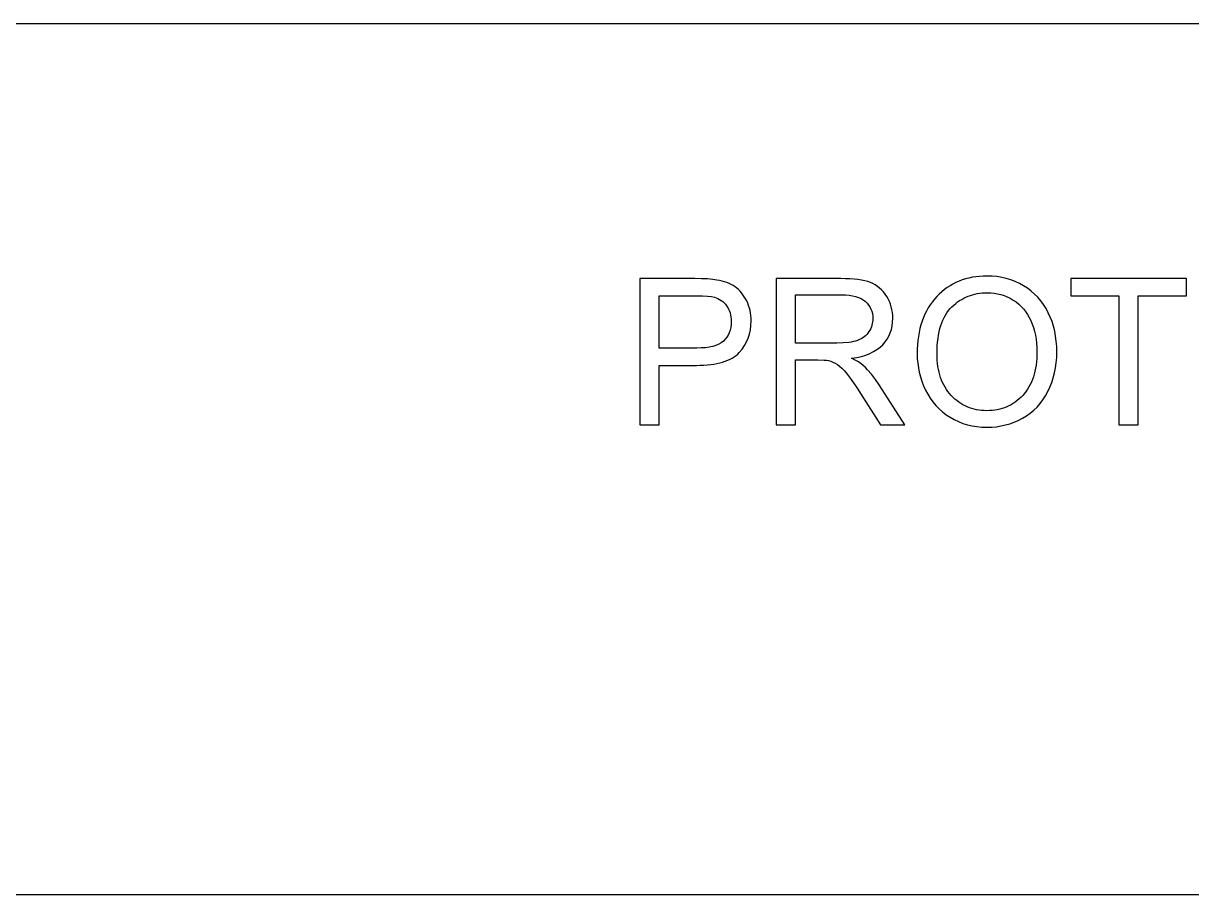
# Model space of a CAD drawing. Header units: millimetres. Extents: x 18 to 1043, y 90 to 420.
# Drawn here: x 91.48 to 104.9, y 287.31 to 297.31 of the extents above; entities that cross this region are included whole.
import ezdxf

# ---------------------------------------------------------------- set-up
doc = ezdxf.new("R2010")
doc.units = ezdxf.units.MM
doc.layers.add('VISIBLE', color=7, linetype='CONTINUOUS', lineweight=25)

msp = doc.modelspace()

# ---------------------------------------------------------------- linework, layer by layer
at = {"layer": 'VISIBLE'}
for p, q in [((23.84615, 297.30769), (123.84615, 297.30769)), ((102.55406, 294.40769), (102.51024, 294.40677)), ((102.6114, 294.40596), (102.55406, 294.40769)), ((98.56363, 294.37795), (98.56363, 292.70078)), ((99.19628, 294.37795), (98.56363, 294.37795)), ((99.27487, 294.37695), (99.19628, 294.37795)), ((99.34358, 294.37394), (99.27487, 294.37695)), ((99.40243, 294.36894), (99.34358, 294.37394)), ((99.45141, 294.36193), (99.40243, 294.36894)), ((99.48167, 294.3562), (99.45141, 294.36193)), ((99.51068, 294.34931), (99.48167, 294.3562)), ((99.53844, 294.34126), (99.51068, 294.34931)), ((99.56495, 294.33204), (99.53844, 294.34126)), ((99.59021, 294.32167), (99.56495, 294.33204)), ((99.61422, 294.31013), (99.59021, 294.32167)), ((99.63697, 294.29743), (99.61422, 294.31013)), ((99.65848, 294.28356), (99.63697, 294.29743)), ((99.67885, 294.2684), (99.65848, 294.28356)), ((100.12983, 294.37795), (100.12983, 292.70078)), ((100.87345, 294.37795), (100.12983, 294.37795)), ((100.92783, 294.37724), (100.87345, 294.37795)), ((100.97885, 294.37512), (100.92783, 294.37724)), ((101.02651, 294.37159), (100.97885, 294.37512)), ((101.0708, 294.36665), (101.02651, 294.37159)), ((101.11174, 294.36029), (101.0708, 294.36665)), ((101.14931, 294.35253), (101.11174, 294.36029)), ((101.18353, 294.34335), (101.14931, 294.35253)), ((101.21438, 294.33276), (101.18353, 294.34335)), ((101.24282, 294.32038), (101.21438, 294.33276)), ((101.2698, 294.30584), (101.24282, 294.32038)), ((101.2953, 294.28913), (101.2698, 294.30584)), ((101.31935, 294.27026), (101.2953, 294.28913)), ((102.09544, 294.2748), (102.06384, 294.25173)), ((102.12805, 294.29603), (102.09544, 294.2748)), ((102.16169, 294.31541), (102.12805, 294.29603)), ((102.19634, 294.33294), (102.16169, 294.31541)), ((102.23201, 294.34863), (102.19634, 294.33294)), ((102.2687, 294.36247), (102.23201, 294.34863)), ((102.30641, 294.37447), (102.2687, 294.36247)), ((102.34514, 294.38462), (102.30641, 294.37447)), ((102.38488, 294.39293), (102.34514, 294.38462)), ((102.42565, 294.39939), (102.38488, 294.39293)), ((102.46743, 294.404), (102.42565, 294.39939)), ((102.51024, 294.40677), (102.46743, 294.404)), ((102.66732, 294.40076), (102.6114, 294.40596)), ((102.7218, 294.39209), (102.66732, 294.40076)), ((102.77486, 294.37995), (102.7218, 294.39209)), ((102.82648, 294.36434), (102.77486, 294.37995)), ((102.87668, 294.34527), (102.82648, 294.36434)), ((102.92544, 294.32273), (102.87668, 294.34527)), ((102.97278, 294.29672), (102.92544, 294.32273)), ((103.01801, 294.26761), (102.97278, 294.29672)), ((103.51506, 294.37795), (103.51506, 294.18003)), ((104.84444, 294.37795), (103.51506, 294.37795)), ((104.84444, 294.18003), (104.84444, 294.37795)), ((98.78557, 293.58055), (98.78557, 294.18003)), ((98.78557, 294.18003), (99.21459, 294.18003)), ((99.21459, 294.18003), (99.28416, 294.1791)), ((99.28416, 294.1791), (99.34186, 294.17631)), ((99.34186, 294.17631), (99.3877, 294.17166)), ((99.3877, 294.17166), (99.42166, 294.16515)), ((99.42166, 294.16515), (99.44287, 294.15835)), ((99.44287, 294.15835), (99.46303, 294.14996)), ((99.46303, 294.14996), (99.48213, 294.13998)), ((99.48213, 294.13998), (99.50017, 294.1284)), ((99.6982, 294.25178), (99.67885, 294.2684)), ((99.71653, 294.23372), (99.6982, 294.25178)), ((99.73384, 294.21421), (99.71653, 294.23372)), ((99.75014, 294.19325), (99.73384, 294.21421)), ((99.76541, 294.17084), (99.75014, 294.19325)), ((99.77967, 294.14698), (99.76541, 294.17084)), ((99.7929, 294.12168), (99.77967, 294.14698)), ((100.35177, 293.63775), (100.35177, 294.19261)), ((100.35177, 294.19261), (100.88261, 294.19261)), ((100.88261, 294.19261), (100.92766, 294.19141)), ((100.92766, 294.19141), (100.96959, 294.18782)), ((100.96959, 294.18782), (101.00839, 294.18183)), ((101.00839, 294.18183), (101.04406, 294.17345)), ((101.04406, 294.17345), (101.0766, 294.16267)), ((101.0766, 294.16267), (101.10602, 294.1495)), ((101.10602, 294.1495), (101.1323, 294.13393)), ((101.34192, 294.24923), (101.31935, 294.27026)), ((101.36304, 294.22604), (101.34192, 294.24923)), ((101.38268, 294.20068), (101.36304, 294.22604)), ((101.40086, 294.17316), (101.38268, 294.20068)), ((101.41722, 294.14419), (101.40086, 294.17316)), ((101.43139, 294.11446), (101.41722, 294.14419)), ((101.94802, 294.14121), (101.92262, 294.10955)), ((101.97517, 294.17145), (101.94802, 294.14121)), ((102.00371, 294.20005), (101.97517, 294.17145)), ((102.03327, 294.22682), (102.00371, 294.20005)), ((102.06384, 294.25173), (102.03327, 294.22682)), ((102.23869, 294.12558), (102.26224, 294.14012)), ((102.26224, 294.14012), (102.28631, 294.1534)), ((102.28631, 294.1534), (102.31088, 294.16542)), ((102.31088, 294.16542), (102.33597, 294.17617)), ((102.33597, 294.17617), (102.36158, 294.18565)), ((102.36158, 294.18565), (102.3877, 294.19387)), ((102.3877, 294.19387), (102.41433, 294.20083)), ((102.41433, 294.20083), (102.44148, 294.20652)), ((102.44148, 294.20652), (102.46914, 294.21095)), ((102.46914, 294.21095), (102.49731, 294.21411)), ((102.49731, 294.21411), (102.526, 294.216)), ((102.526, 294.216), (102.5552, 294.21664)), ((102.5552, 294.21664), (102.59616, 294.21532)), ((102.59616, 294.21532), (102.63611, 294.21138)), ((102.63611, 294.21138), (102.67503, 294.20481)), ((102.67503, 294.20481), (102.71294, 294.19561)), ((102.71294, 294.19561), (102.74982, 294.18379)), ((102.74982, 294.18379), (102.78569, 294.16934)), ((102.78569, 294.16934), (102.82054, 294.15226)), ((102.82054, 294.15226), (102.85437, 294.13255)), ((103.06048, 294.23576), (103.01801, 294.26761)), ((103.10017, 294.20118), (103.06048, 294.23576)), ((103.13709, 294.16387), (103.10017, 294.20118)), ((103.17124, 294.12382), (103.13709, 294.16387)), ((103.51506, 294.18003), (104.06763, 294.18003)), ((104.06763, 294.18003), (104.06763, 292.70078)), ((104.28958, 294.18003), (104.84444, 294.18003)), ((104.28958, 292.70078), (104.28958, 294.18003)), ((99.50017, 294.1284), (99.51716, 294.11524)), ((99.51716, 294.11524), (99.5331, 294.10048)), ((99.5331, 294.10048), (99.54798, 294.08413)), ((99.54798, 294.08413), (99.56181, 294.06619)), ((99.56181, 294.06619), (99.57427, 294.04699)), ((99.57427, 294.04699), (99.58508, 294.02683)), ((99.58508, 294.02683), (99.59422, 294.00573)), ((99.59422, 294.00573), (99.60171, 293.98368)), ((99.80484, 294.09533), (99.7929, 294.12168)), ((99.81518, 294.06834), (99.80484, 294.09533)), ((99.82393, 294.0407), (99.81518, 294.06834)), ((99.83109, 294.01242), (99.82393, 294.0407)), ((99.83665, 293.9835), (99.83109, 294.01242)), ((101.1323, 294.13393), (101.15546, 294.11596)), ((101.15546, 294.11596), (101.17571, 294.09614)), ((101.17571, 294.09614), (101.19325, 294.07499)), ((101.19325, 294.07499), (101.2081, 294.05252)), ((101.2081, 294.05252), (101.22024, 294.02873)), ((101.22024, 294.02873), (101.22969, 294.00361)), ((101.44339, 294.08398), (101.43139, 294.11446)), ((101.4532, 294.05275), (101.44339, 294.08398)), ((101.46083, 294.02077), (101.4532, 294.05275)), ((101.46629, 293.98804), (101.46083, 294.02077)), ((101.85692, 294.00609), (101.83853, 293.96876)), ((101.87707, 294.04199), (101.85692, 294.00609)), ((101.89897, 294.07648), (101.87707, 294.04199)), ((101.92262, 294.10955), (101.89897, 294.07648)), ((102.0919, 293.98643), (102.10982, 294.0109)), ((102.10982, 294.0109), (102.12907, 294.03367)), ((102.12907, 294.03367), (102.14964, 294.05475)), ((102.14964, 294.05475), (102.17113, 294.07436)), ((102.17113, 294.07436), (102.19314, 294.0927)), ((102.19314, 294.0927), (102.21566, 294.10977)), ((102.21566, 294.10977), (102.23869, 294.12558)), ((102.85437, 294.13255), (102.88669, 294.11045)), ((102.88669, 294.11045), (102.91701, 294.08622)), ((102.91701, 294.08622), (102.94532, 294.05983)), ((102.94532, 294.05983), (102.97163, 294.0313)), ((102.97163, 294.0313), (102.99595, 294.00063)), ((103.20262, 294.08103), (103.17124, 294.12382)), ((103.23123, 294.03551), (103.20262, 294.08103)), ((103.25707, 293.98726), (103.23123, 294.03551)), ((99.60171, 293.98368), (99.60752, 293.96068)), ((99.60752, 293.96068), (99.61168, 293.93674)), ((99.61168, 293.93674), (99.61417, 293.91185)), ((99.615, 293.88601), (99.61359, 293.8507)), ((99.61417, 293.91185), (99.615, 293.88601)), ((99.84063, 293.95394), (99.83665, 293.9835)), ((99.84302, 293.92373), (99.84063, 293.95394)), ((99.84169, 293.84042), (99.84381, 293.89287)), ((99.84381, 293.89287), (99.84302, 293.92373)), ((101.22969, 294.00361), (101.23644, 293.97717)), ((101.23905, 293.88047), (101.23556, 293.8611)), ((101.23644, 293.97717), (101.24049, 293.94941)), ((101.24114, 293.90021), (101.23905, 293.88047)), ((101.24049, 293.94941), (101.24184, 293.92033)), ((101.24184, 293.92033), (101.24114, 293.90021)), ((101.46343, 293.8346), (101.46884, 293.87659)), ((101.46956, 293.95456), (101.46629, 293.98804)), ((101.46884, 293.87659), (101.47065, 293.92033)), ((101.47065, 293.92033), (101.46956, 293.95456)), ((101.807, 293.88987), (101.79386, 293.8483)), ((101.82189, 293.93002), (101.807, 293.88987)), ((101.83853, 293.96876), (101.82189, 293.93002)), ((102.02222, 293.83867), (102.0335, 293.87161)), ((102.0335, 293.87161), (102.04611, 293.90286)), ((102.04611, 293.90286), (102.06005, 293.93241)), ((102.06005, 293.93241), (102.07531, 293.96026)), ((102.07531, 293.96026), (102.0919, 293.98643)), ((102.99595, 294.00063), (103.01825, 293.96781)), ((103.01825, 293.96781), (103.03856, 293.93284)), ((103.03856, 293.93284), (103.05687, 293.89573)), ((103.05687, 293.89573), (103.07309, 293.85674)), ((103.28, 293.9368), (103.25707, 293.98726)), ((103.29987, 293.88468), (103.28, 293.9368)), ((103.31668, 293.83091), (103.29987, 293.88468)), ((99.59241, 293.75702), (99.5797, 293.72986)), ((99.60229, 293.78621), (99.59241, 293.75702)), ((99.60936, 293.81744), (99.60229, 293.78621)), ((99.61359, 293.8507), (99.60936, 293.81744)), ((99.80978, 293.69538), (99.82467, 293.74167)), ((99.82467, 293.74167), (99.8353, 293.79001)), ((99.8353, 293.79001), (99.84169, 293.84042)), ((101.17234, 293.73764), (101.15796, 293.72328)), ((101.18542, 293.75317), (101.17234, 293.73764)), ((101.19722, 293.76989), (101.18542, 293.75317)), ((101.20768, 293.78738), (101.19722, 293.76989)), ((101.21674, 293.80524), (101.20768, 293.78738)), ((101.22441, 293.82349), (101.21674, 293.80524)), ((101.23068, 293.8421), (101.22441, 293.82349)), ((101.23556, 293.8611), (101.23068, 293.8421)), ((101.42551, 293.71914), (101.44176, 293.75587)), ((101.44176, 293.75587), (101.4544, 293.79436)), ((101.4544, 293.79436), (101.46343, 293.8346)), ((101.77284, 293.7609), (101.76495, 293.71508)), ((101.78247, 293.80531), (101.77284, 293.7609)), ((101.79386, 293.8483), (101.78247, 293.80531)), ((101.99634, 293.7297), (102.00364, 293.76771)), ((102.00364, 293.76771), (102.01227, 293.80404)), ((102.01227, 293.80404), (102.02222, 293.83867)), ((103.07309, 293.85674), (103.08715, 293.81611)), ((103.08715, 293.81611), (103.09904, 293.77386)), ((103.09904, 293.77386), (103.10878, 293.72999)), ((103.33044, 293.77546), (103.31668, 293.83091)), ((103.34113, 293.71836), (103.33044, 293.77546)), ((99.4393, 293.61183), (99.40307, 293.60057)), ((99.47164, 293.62559), (99.4393, 293.61183)), ((99.50008, 293.64186), (99.47164, 293.62559)), ((99.52462, 293.66063), (99.50008, 293.64186)), ((99.54581, 293.68167), (99.52462, 293.66063)), ((99.56417, 293.70475), (99.54581, 293.68167)), ((99.5797, 293.72986), (99.56417, 293.70475)), ((99.73958, 293.56885), (99.76723, 293.60897)), ((99.76723, 293.60897), (99.79063, 293.65115)), ((99.79063, 293.65115), (99.80978, 293.69538)), ((100.82884, 293.63775), (100.35177, 293.63775)), ((100.90077, 293.63972), (100.82884, 293.63775)), ((100.96441, 293.64561), (100.90077, 293.63972)), ((100.99311, 293.65004), (100.96441, 293.64561)), ((101.01975, 293.65545), (100.99311, 293.65004)), ((101.04431, 293.66184), (101.01975, 293.65545)), ((101.0668, 293.66921), (101.04431, 293.66184)), ((101.08761, 293.67767), (101.0668, 293.66921)), ((101.10713, 293.6873), (101.08761, 293.67767)), ((101.12536, 293.69812), (101.10713, 293.6873)), ((101.14231, 293.71011), (101.12536, 293.69812)), ((101.15796, 293.72328), (101.14231, 293.71011)), ((101.32424, 293.59024), (101.3551, 293.61944)), ((101.3551, 293.61944), (101.38218, 293.65092)), ((101.38218, 293.65092), (101.40565, 293.68415)), ((101.40565, 293.68415), (101.42551, 293.71914)), ((101.75444, 293.61919), (101.75181, 293.56911)), ((101.75882, 293.66784), (101.75444, 293.61919)), ((101.76495, 293.71508), (101.75882, 293.66784)), ((101.98041, 293.56068), (101.9824, 293.60547)), ((101.9824, 293.60547), (101.98572, 293.64858)), ((101.98572, 293.64858), (101.99037, 293.68998)), ((101.99037, 293.68998), (101.99634, 293.7297)), ((103.10878, 293.72999), (103.11635, 293.68449)), ((103.11635, 293.68449), (103.12176, 293.63736)), ((103.12176, 293.63736), (103.125, 293.5886)), ((103.34878, 293.65959), (103.34113, 293.71836)), ((103.35336, 293.59916), (103.34878, 293.65959)), ((99.21916, 293.58055), (98.78557, 293.58055)), ((99.27099, 293.5818), (99.21916, 293.58055)), ((99.31891, 293.58555), (99.27099, 293.5818)), ((99.36294, 293.59181), (99.31891, 293.58555)), ((99.40307, 293.60057), (99.36294, 293.59181)), ((99.62587, 293.46596), (99.6489, 293.48043)), ((99.6489, 293.48043), (99.6702, 293.49606)), ((99.6702, 293.49606), (99.6898, 293.51284)), ((99.6898, 293.51284), (99.70767, 293.53078)), ((99.70767, 293.53078), (99.73958, 293.56885)), ((100.99816, 293.46385), (101.05654, 293.47354)), ((101.05654, 293.47354), (101.11099, 293.48602)), ((101.11099, 293.48602), (101.1615, 293.50129)), ((101.1615, 293.50129), (101.20809, 293.51934)), ((101.20809, 293.51934), (101.25074, 293.54018)), ((101.25074, 293.54018), (101.28946, 293.56382)), ((101.28946, 293.56382), (101.32424, 293.59024)), ((101.75181, 293.56911), (101.75094, 293.51762)), ((101.75094, 293.51762), (101.75244, 293.46278)), ((101.97975, 293.51419), (101.98041, 293.56068)), ((101.98038, 293.4768), (101.97975, 293.51419)), ((101.98229, 293.44041), (101.98038, 293.4768)), ((103.12545, 293.49832), (103.12355, 293.45958)), ((103.125, 293.5886), (103.12608, 293.53822)), ((103.12608, 293.53822), (103.12545, 293.49832)), ((103.34845, 293.41287), (103.35328, 293.47413)), ((103.35328, 293.47413), (103.35489, 293.53707)), ((103.35489, 293.53707), (103.35336, 293.59916)), ((98.78557, 293.38263), (99.21573, 293.38263)), ((98.78557, 292.70078), (98.78557, 293.38263)), ((99.21573, 293.38263), (99.25935, 293.38321)), ((99.25935, 293.38321), (99.30125, 293.38494)), ((99.30125, 293.38494), (99.34143, 293.38784)), ((99.34143, 293.38784), (99.3799, 293.39189)), ((99.3799, 293.39189), (99.41666, 293.3971)), ((99.41666, 293.3971), (99.45169, 293.40346)), ((99.45169, 293.40346), (99.48501, 293.41098)), ((99.48501, 293.41098), (99.51662, 293.41967)), ((99.51662, 293.41967), (99.5465, 293.4295)), ((99.5465, 293.4295), (99.57468, 293.4405)), ((99.57468, 293.4405), (99.60113, 293.45265)), ((99.60113, 293.45265), (99.62587, 293.46596)), ((100.35177, 293.44555), (100.60918, 293.44555)), ((100.35177, 292.70078), (100.35177, 293.44555)), ((100.60918, 293.44555), (100.68297, 293.44355)), ((100.68297, 293.44355), (100.71086, 293.44105)), ((100.71086, 293.44105), (100.73274, 293.43754)), ((100.73274, 293.43754), (100.75837, 293.43003)), ((100.75837, 293.43003), (100.78379, 293.42009)), ((100.78379, 293.42009), (100.809, 293.40772)), ((100.809, 293.40772), (100.83399, 293.39292)), ((100.83399, 293.39292), (100.85969, 293.3739)), ((100.85969, 293.3739), (100.88704, 293.34888)), ((100.88704, 293.34888), (100.91603, 293.31785)), ((101.03956, 293.44276), (100.99816, 293.46385)), ((101.07567, 293.42181), (101.03956, 293.44276)), ((101.10648, 293.401), (101.07567, 293.42181)), ((101.13201, 293.38034), (101.10648, 293.401)), ((101.15616, 293.35733), (101.13201, 293.38034)), ((101.17999, 293.33293), (101.15616, 293.35733)), ((101.75244, 293.46278), (101.75694, 293.40865)), ((101.75694, 293.40865), (101.76445, 293.35524)), ((101.76445, 293.35524), (101.77496, 293.30254)), ((101.98548, 293.40503), (101.98229, 293.44041)), ((101.98994, 293.37065), (101.98548, 293.40503)), ((101.99567, 293.33728), (101.98994, 293.37065)), ((102.00267, 293.30491), (101.99567, 293.33728)), ((103.11027, 293.35028), (103.10332, 293.31615)), ((103.11596, 293.38556), (103.11027, 293.35028)), ((103.12039, 293.42199), (103.11596, 293.38556)), ((103.12355, 293.45958), (103.12039, 293.42199)), ((103.32915, 293.29539), (103.34041, 293.35329)), ((103.34041, 293.35329), (103.34845, 293.41287)), ((100.91603, 293.31785), (100.94667, 293.28081)), ((100.94667, 293.28081), (100.98028, 293.23633)), ((100.98028, 293.23633), (101.01818, 293.18299)), ((101.22668, 293.27995), (101.17999, 293.33293)), ((101.27208, 293.22139), (101.22668, 293.27995)), ((101.3162, 293.15725), (101.27208, 293.22139)), ((101.77496, 293.30254), (101.78848, 293.25056)), ((101.78848, 293.25056), (101.80499, 293.19929)), ((102.01095, 293.27355), (102.00267, 293.30491)), ((102.0205, 293.2432), (102.01095, 293.27355)), ((102.03133, 293.21385), (102.0205, 293.2432)), ((102.04343, 293.1855), (102.03133, 293.21385)), ((103.07486, 293.22068), (103.06285, 293.19116)), ((103.08561, 293.25135), (103.07486, 293.22068)), ((103.0951, 293.28317), (103.08561, 293.25135)), ((103.10332, 293.31615), (103.0951, 293.28317)), ((103.29697, 293.18464), (103.31467, 293.23917)), ((103.31467, 293.23917), (103.32915, 293.29539)), ((101.01818, 293.18299), (101.06036, 293.12078)), ((101.06036, 293.12078), (101.10684, 293.04971)), ((101.60793, 292.70078), (101.3162, 293.15725)), ((101.80499, 293.19929), (101.82451, 293.14874)), ((101.82451, 293.14874), (101.84704, 293.0989)), ((101.84704, 293.0989), (101.87248, 293.05073)), ((102.0568, 293.15816), (102.04343, 293.1855)), ((102.07145, 293.13183), (102.0568, 293.15816)), ((102.08737, 293.1065), (102.07145, 293.13183)), ((102.10456, 293.08218), (102.08737, 293.1065)), ((102.12303, 293.05886), (102.10456, 293.08218)), ((103.00214, 293.08462), (102.9838, 293.06087)), ((103.01921, 293.10953), (103.00214, 293.08462)), ((103.03502, 293.13558), (103.01921, 293.10953)), ((103.04957, 293.1628), (103.03502, 293.13558)), ((103.06285, 293.19116), (103.04957, 293.1628)), ((103.22484, 293.03179), (103.25193, 293.0806)), ((103.25193, 293.0806), (103.27606, 293.13178)), ((103.27606, 293.13178), (103.29697, 293.18464)), ((101.10684, 293.04971), (101.32879, 292.70078)), ((101.87248, 293.05073), (101.90074, 293.00516)), ((101.90074, 293.00516), (101.93182, 292.96221)), ((101.93182, 292.96221), (101.96573, 292.92186)), ((102.14277, 293.03655), (102.12303, 293.05886)), ((102.16348, 293.01543), (102.14277, 293.03655)), ((102.18483, 292.99566), (102.16348, 293.01543)), ((102.20682, 292.97726), (102.18483, 292.99566)), ((102.22947, 292.96022), (102.20682, 292.97726)), ((102.25277, 292.94455), (102.22947, 292.96022)), ((102.27671, 292.93024), (102.25277, 292.94455)), ((102.85436, 292.94536), (102.83032, 292.93091)), ((102.87772, 292.96119), (102.85436, 292.94536)), ((102.90038, 292.97839), (102.87772, 292.96119)), ((102.92234, 292.99698), (102.90038, 292.97839)), ((102.94362, 293.01693), (102.92234, 292.99698)), ((102.9642, 293.03827), (102.94362, 293.01693)), ((102.9838, 293.06087), (102.9642, 293.03827)), ((103.12751, 292.9037), (103.16264, 292.94334)), ((103.16264, 292.94334), (103.19508, 292.98604)), ((103.19508, 292.98604), (103.22484, 293.03179)), ((101.96573, 292.92186), (102.00247, 292.88413)), ((102.00247, 292.88413), (102.04203, 292.849)), ((102.04203, 292.849), (102.08441, 292.81649)), ((102.08441, 292.81649), (102.12962, 292.78658)), ((102.3013, 292.91729), (102.27671, 292.93024)), ((102.32654, 292.9057), (102.3013, 292.91729)), ((102.35242, 292.89548), (102.32654, 292.9057)), ((102.37896, 292.88662), (102.35242, 292.89548)), ((102.40614, 292.87912), (102.37896, 292.88662)), ((102.43397, 292.87299), (102.40614, 292.87912)), ((102.46245, 292.86822), (102.43397, 292.87299)), ((102.49157, 292.86481), (102.46245, 292.86822)), ((102.52135, 292.86277), (102.49157, 292.86481)), ((102.55177, 292.86209), (102.52135, 292.86277)), ((102.58274, 292.86277), (102.55177, 292.86209)), ((102.61302, 292.86484), (102.58274, 292.86277)), ((102.64261, 292.86828), (102.61302, 292.86484)), ((102.6715, 292.8731), (102.64261, 292.86828)), ((102.6997, 292.87929), (102.6715, 292.8731)), ((102.72721, 292.88686), (102.6997, 292.87929)), ((102.75403, 292.89581), (102.72721, 292.88686)), ((102.78015, 292.90613), (102.75403, 292.89581)), ((102.80558, 292.91783), (102.78015, 292.90613)), ((102.83032, 292.93091), (102.80558, 292.91783)), ((102.96019, 292.77571), (103.00605, 292.80312)), ((103.00605, 292.80312), (103.04922, 292.83359)), ((103.04922, 292.83359), (103.0897, 292.86712)), ((103.0897, 292.86712), (103.12751, 292.9037)), ((98.56363, 292.70078), (98.78557, 292.70078)), ((100.12983, 292.70078), (100.35177, 292.70078)), ((101.32879, 292.70078), (101.60793, 292.70078)), ((102.12962, 292.78658), (102.17702, 292.75977)), ((102.17702, 292.75977), (102.226, 292.73653)), ((102.226, 292.73653), (102.27656, 292.71686)), ((102.27656, 292.71686), (102.32868, 292.70078)), ((102.32868, 292.70078), (102.38238, 292.68826)), ((102.38238, 292.68826), (102.43765, 292.67933)), ((102.43765, 292.67933), (102.4945, 292.67396)), ((102.4945, 292.67396), (102.55291, 292.67217)), ((102.55291, 292.67217), (102.60708, 292.67379)), ((102.60708, 292.67379), (102.66031, 292.67865)), ((102.66031, 292.67865), (102.71262, 292.68673)), ((102.71262, 292.68673), (102.76399, 292.69806)), ((102.76399, 292.69806), (102.81444, 292.71262)), ((102.81444, 292.71262), (102.86395, 292.73041)), ((102.86395, 292.73041), (102.91254, 292.75144)), ((102.91254, 292.75144), (102.96019, 292.77571)), ((104.06763, 292.70078), (104.28958, 292.70078)), ((23.84615, 287.30769), (123.84615, 287.30769))]:
    msp.add_line(p, q, dxfattribs=at)

doc.saveas('drawing.dxf')
